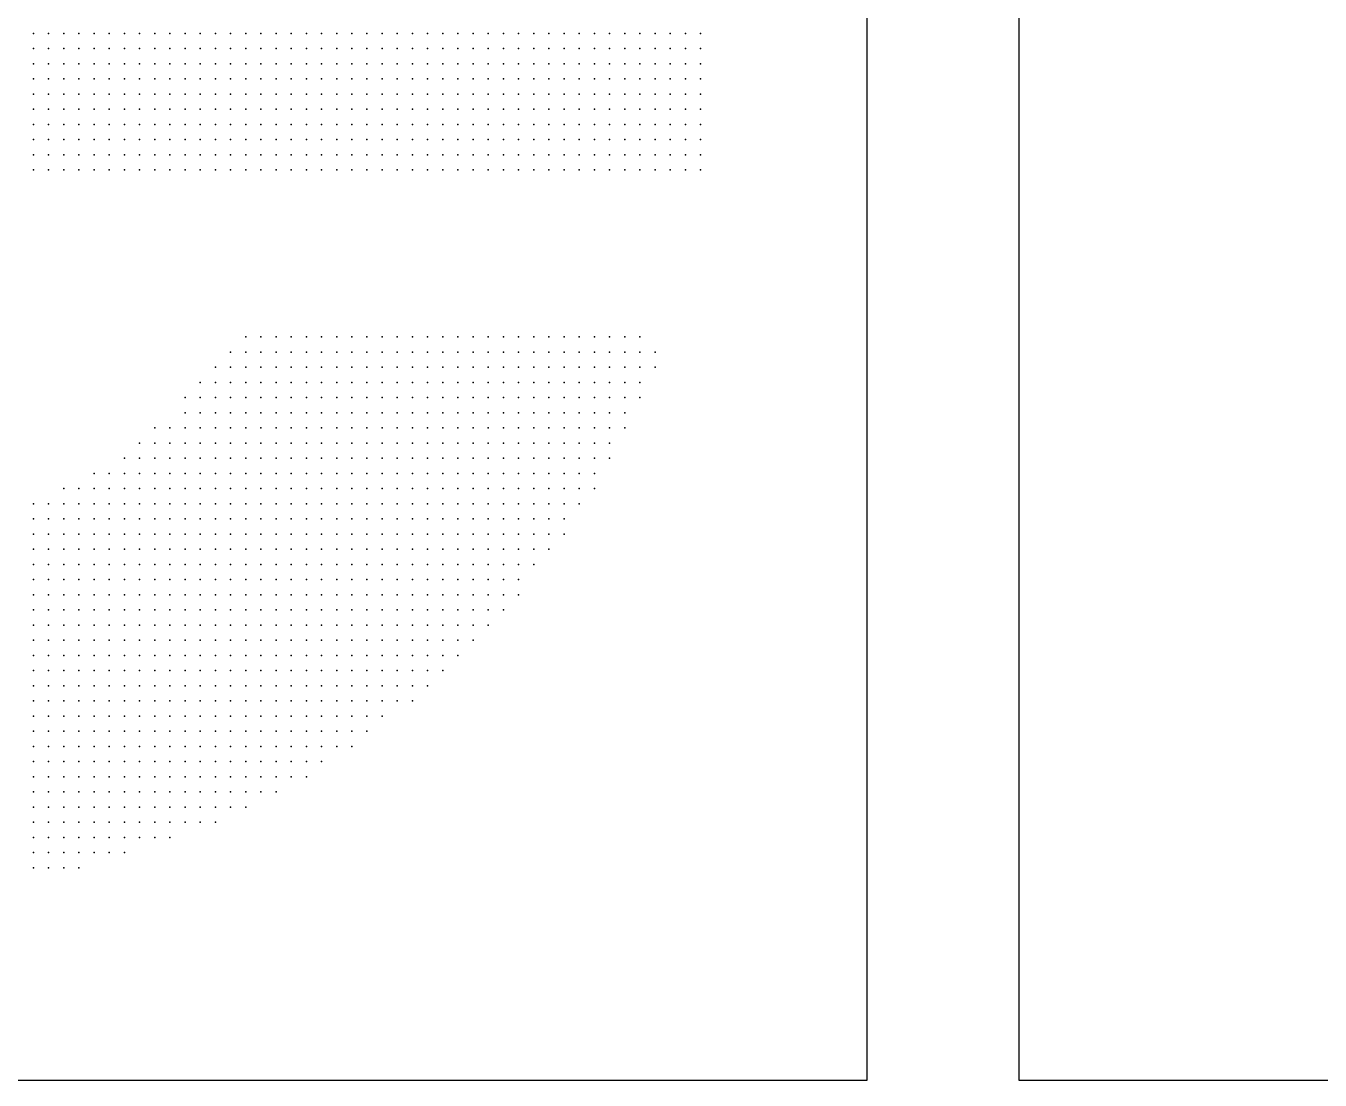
# Model space of a CAD drawing. Header units: millimetres. Extents: x 2848 to 6961, y 1568 to 7914.
# Drawn here: x 3832.8 to 3918.2, y 1580.3 to 1649.8 of the extents above; entities that cross this region are included whole.
import ezdxf

# ---------------------------------------------------------------- set-up
doc = ezdxf.new("R2010")
doc.units = ezdxf.units.MM
doc.header["$PDSIZE"] = -2

msp = doc.modelspace()

# ---------------------------------------------------------------- linework, layer by layer
for points in [[(3748.282, 1580.289), (3888.282, 1580.289), (3888.282, 1720.289), (3748.282, 1720.289)], [(3898.282, 1580.289), (4038.282, 1580.289), (4038.282, 1720.289), (3898.282, 1720.289)]]:
    msp.add_lwpolyline(points, close=True)
at = {"color": 140, "true_color": 0x1fbbec}
for p in [(3833.282, 1649.289), (3834.282, 1649.289), (3835.282, 1649.289), (3836.282, 1649.289), (3837.282, 1649.289), (3838.282, 1649.289), (3839.282, 1649.289), (3840.282, 1649.289), (3841.282, 1649.289), (3842.282, 1649.289), (3843.282, 1649.289), (3844.282, 1649.289), (3845.282, 1649.289), (3846.282, 1649.289), (3847.282, 1649.289), (3848.282, 1649.289), (3849.282, 1649.289), (3850.282, 1649.289), (3851.282, 1649.289), (3852.282, 1649.289), (3853.282, 1649.289), (3854.282, 1649.289), (3855.282, 1649.289), (3856.282, 1649.289), (3857.282, 1649.289), (3858.282, 1649.289), (3859.282, 1649.289), (3860.282, 1649.289), (3861.282, 1649.289), (3862.282, 1649.289), (3863.282, 1649.289), (3864.282, 1649.289), (3865.282, 1649.289), (3866.282, 1649.289), (3867.282, 1649.289), (3868.282, 1649.289), (3869.282, 1649.289), (3870.282, 1649.289), (3871.282, 1649.289), (3872.282, 1649.289), (3873.282, 1649.289), (3874.282, 1649.289), (3875.282, 1649.289), (3876.282, 1649.289), (3877.282, 1649.289), (3833.282, 1648.289), (3834.282, 1648.289), (3835.282, 1648.289), (3836.282, 1648.289), (3837.282, 1648.289), (3838.282, 1648.289), (3839.282, 1648.289), (3840.282, 1648.289), (3841.282, 1648.289), (3842.282, 1648.289), (3843.282, 1648.289), (3844.282, 1648.289), (3845.282, 1648.289), (3846.282, 1648.289), (3847.282, 1648.289), (3848.282, 1648.289), (3849.282, 1648.289), (3850.282, 1648.289), (3851.282, 1648.289), (3852.282, 1648.289), (3853.282, 1648.289), (3854.282, 1648.289), (3855.282, 1648.289), (3856.282, 1648.289), (3857.282, 1648.289), (3858.282, 1648.289), (3859.282, 1648.289), (3860.282, 1648.289), (3861.282, 1648.289), (3862.282, 1648.289), (3863.282, 1648.289), (3864.282, 1648.289), (3865.282, 1648.289), (3866.282, 1648.289), (3867.282, 1648.289), (3868.282, 1648.289), (3869.282, 1648.289), (3870.282, 1648.289), (3871.282, 1648.289), (3872.282, 1648.289), (3873.282, 1648.289), (3874.282, 1648.289), (3875.282, 1648.289), (3876.282, 1648.289), (3877.282, 1648.289), (3833.282, 1647.289), (3834.282, 1647.289), (3835.282, 1647.289), (3836.282, 1647.289), (3837.282, 1647.289), (3838.282, 1647.289), (3839.282, 1647.289), (3840.282, 1647.289), (3841.282, 1647.289), (3842.282, 1647.289), (3843.282, 1647.289), (3844.282, 1647.289), (3845.282, 1647.289), (3846.282, 1647.289), (3847.282, 1647.289), (3848.282, 1647.289), (3849.282, 1647.289), (3850.282, 1647.289), (3851.282, 1647.289), (3852.282, 1647.289), (3853.282, 1647.289), (3854.282, 1647.289), (3855.282, 1647.289), (3856.282, 1647.289), (3857.282, 1647.289), (3858.282, 1647.289), (3859.282, 1647.289), (3860.282, 1647.289), (3861.282, 1647.289), (3862.282, 1647.289), (3863.282, 1647.289), (3864.282, 1647.289), (3865.282, 1647.289), (3866.282, 1647.289), (3867.282, 1647.289), (3868.282, 1647.289), (3869.282, 1647.289), (3870.282, 1647.289), (3871.282, 1647.289), (3872.282, 1647.289), (3873.282, 1647.289), (3874.282, 1647.289), (3875.282, 1647.289), (3876.282, 1647.289), (3877.282, 1647.289), (3833.282, 1646.289), (3834.282, 1646.289), (3835.282, 1646.289), (3836.282, 1646.289), (3837.282, 1646.289), (3838.282, 1646.289), (3839.282, 1646.289), (3840.282, 1646.289), (3841.282, 1646.289), (3842.282, 1646.289), (3843.282, 1646.289), (3844.282, 1646.289), (3845.282, 1646.289), (3846.282, 1646.289), (3847.282, 1646.289), (3848.282, 1646.289), (3849.282, 1646.289), (3850.282, 1646.289), (3851.282, 1646.289), (3852.282, 1646.289), (3853.282, 1646.289), (3854.282, 1646.289), (3855.282, 1646.289), (3856.282, 1646.289), (3857.282, 1646.289), (3858.282, 1646.289), (3859.282, 1646.289), (3860.282, 1646.289), (3861.282, 1646.289), (3862.282, 1646.289), (3863.282, 1646.289), (3864.282, 1646.289), (3865.282, 1646.289), (3866.282, 1646.289), (3867.282, 1646.289), (3868.282, 1646.289), (3869.282, 1646.289), (3870.282, 1646.289), (3871.282, 1646.289), (3872.282, 1646.289), (3873.282, 1646.289), (3874.282, 1646.289), (3875.282, 1646.289), (3876.282, 1646.289), (3877.282, 1646.289), (3833.282, 1645.289), (3834.282, 1645.289), (3835.282, 1645.289), (3836.282, 1645.289), (3837.282, 1645.289), (3838.282, 1645.289), (3839.282, 1645.289), (3840.282, 1645.289), (3841.282, 1645.289), (3842.282, 1645.289), (3843.282, 1645.289), (3844.282, 1645.289), (3845.282, 1645.289), (3846.282, 1645.289), (3847.282, 1645.289), (3848.282, 1645.289), (3849.282, 1645.289), (3850.282, 1645.289), (3851.282, 1645.289), (3852.282, 1645.289), (3853.282, 1645.289), (3854.282, 1645.289), (3855.282, 1645.289), (3856.282, 1645.289), (3857.282, 1645.289), (3858.282, 1645.289), (3859.282, 1645.289), (3860.282, 1645.289), (3861.282, 1645.289), (3862.282, 1645.289), (3863.282, 1645.289), (3864.282, 1645.289), (3865.282, 1645.289), (3866.282, 1645.289), (3867.282, 1645.289), (3868.282, 1645.289), (3869.282, 1645.289), (3870.282, 1645.289), (3871.282, 1645.289), (3872.282, 1645.289), (3873.282, 1645.289), (3874.282, 1645.289), (3875.282, 1645.289), (3876.282, 1645.289), (3877.282, 1645.289), (3833.282, 1644.289), (3834.282, 1644.289), (3835.282, 1644.289), (3836.282, 1644.289), (3837.282, 1644.289), (3838.282, 1644.289), (3839.282, 1644.289), (3840.282, 1644.289), (3841.282, 1644.289), (3842.282, 1644.289), (3843.282, 1644.289), (3844.282, 1644.289), (3845.282, 1644.289), (3846.282, 1644.289), (3847.282, 1644.289), (3848.282, 1644.289), (3849.282, 1644.289), (3850.282, 1644.289), (3851.282, 1644.289), (3852.282, 1644.289), (3853.282, 1644.289), (3854.282, 1644.289), (3855.282, 1644.289), (3856.282, 1644.289), (3857.282, 1644.289), (3858.282, 1644.289), (3859.282, 1644.289), (3860.282, 1644.289), (3861.282, 1644.289), (3862.282, 1644.289), (3863.282, 1644.289), (3864.282, 1644.289), (3865.282, 1644.289), (3866.282, 1644.289), (3867.282, 1644.289), (3868.282, 1644.289), (3869.282, 1644.289), (3870.282, 1644.289), (3871.282, 1644.289), (3872.282, 1644.289), (3873.282, 1644.289), (3874.282, 1644.289), (3875.282, 1644.289), (3876.282, 1644.289), (3877.282, 1644.289), (3833.282, 1643.289), (3834.282, 1643.289), (3835.282, 1643.289), (3836.282, 1643.289), (3837.282, 1643.289), (3838.282, 1643.289), (3839.282, 1643.289), (3840.282, 1643.289), (3841.282, 1643.289), (3842.282, 1643.289), (3843.282, 1643.289), (3844.282, 1643.289), (3845.282, 1643.289), (3846.282, 1643.289), (3847.282, 1643.289), (3848.282, 1643.289), (3849.282, 1643.289), (3850.282, 1643.289), (3851.282, 1643.289), (3852.282, 1643.289), (3853.282, 1643.289), (3854.282, 1643.289), (3855.282, 1643.289), (3856.282, 1643.289), (3857.282, 1643.289), (3858.282, 1643.289), (3859.282, 1643.289), (3860.282, 1643.289), (3861.282, 1643.289), (3862.282, 1643.289), (3863.282, 1643.289), (3864.282, 1643.289), (3865.282, 1643.289), (3866.282, 1643.289), (3867.282, 1643.289), (3868.282, 1643.289), (3869.282, 1643.289), (3870.282, 1643.289), (3871.282, 1643.289), (3872.282, 1643.289), (3873.282, 1643.289), (3874.282, 1643.289), (3875.282, 1643.289), (3876.282, 1643.289), (3877.282, 1643.289), (3833.282, 1642.289), (3834.282, 1642.289), (3835.282, 1642.289), (3836.282, 1642.289), (3837.282, 1642.289), (3838.282, 1642.289), (3839.282, 1642.289), (3840.282, 1642.289), (3841.282, 1642.289), (3842.282, 1642.289), (3843.282, 1642.289), (3844.282, 1642.289), (3845.282, 1642.289), (3846.282, 1642.289), (3847.282, 1642.289), (3848.282, 1642.289), (3849.282, 1642.289), (3850.282, 1642.289), (3851.282, 1642.289), (3852.282, 1642.289), (3853.282, 1642.289), (3854.282, 1642.289), (3855.282, 1642.289), (3856.282, 1642.289), (3857.282, 1642.289), (3858.282, 1642.289), (3859.282, 1642.289), (3860.282, 1642.289), (3861.282, 1642.289), (3862.282, 1642.289), (3863.282, 1642.289), (3864.282, 1642.289), (3865.282, 1642.289), (3866.282, 1642.289), (3867.282, 1642.289), (3868.282, 1642.289), (3869.282, 1642.289), (3870.282, 1642.289), (3871.282, 1642.289), (3872.282, 1642.289), (3873.282, 1642.289), (3874.282, 1642.289), (3875.282, 1642.289), (3876.282, 1642.289), (3877.282, 1642.289), (3833.282, 1641.289), (3834.282, 1641.289), (3835.282, 1641.289), (3836.282, 1641.289), (3837.282, 1641.289), (3838.282, 1641.289), (3839.282, 1641.289), (3840.282, 1641.289), (3841.282, 1641.289), (3842.282, 1641.289), (3843.282, 1641.289), (3844.282, 1641.289), (3845.282, 1641.289), (3846.282, 1641.289), (3847.282, 1641.289), (3848.282, 1641.289), (3849.282, 1641.289), (3850.282, 1641.289), (3851.282, 1641.289), (3852.282, 1641.289), (3853.282, 1641.289), (3854.282, 1641.289), (3855.282, 1641.289), (3856.282, 1641.289), (3857.282, 1641.289), (3858.282, 1641.289), (3859.282, 1641.289), (3860.282, 1641.289), (3861.282, 1641.289), (3862.282, 1641.289), (3863.282, 1641.289), (3864.282, 1641.289), (3865.282, 1641.289), (3866.282, 1641.289), (3867.282, 1641.289), (3868.282, 1641.289), (3869.282, 1641.289), (3870.282, 1641.289), (3871.282, 1641.289), (3872.282, 1641.289), (3873.282, 1641.289), (3874.282, 1641.289), (3875.282, 1641.289), (3876.282, 1641.289), (3877.282, 1641.289), (3833.282, 1640.289), (3834.282, 1640.289), (3835.282, 1640.289), (3836.282, 1640.289), (3837.282, 1640.289), (3838.282, 1640.289), (3839.282, 1640.289), (3840.282, 1640.289), (3841.282, 1640.289), (3842.282, 1640.289), (3843.282, 1640.289), (3844.282, 1640.289), (3845.282, 1640.289), (3846.282, 1640.289), (3847.282, 1640.289), (3848.282, 1640.289), (3849.282, 1640.289), (3850.282, 1640.289), (3851.282, 1640.289), (3852.282, 1640.289), (3853.282, 1640.289), (3854.282, 1640.289), (3855.282, 1640.289), (3856.282, 1640.289), (3857.282, 1640.289), (3858.282, 1640.289), (3859.282, 1640.289), (3860.282, 1640.289), (3861.282, 1640.289), (3862.282, 1640.289), (3863.282, 1640.289), (3864.282, 1640.289), (3865.282, 1640.289), (3866.282, 1640.289), (3867.282, 1640.289), (3868.282, 1640.289), (3869.282, 1640.289), (3870.282, 1640.289), (3871.282, 1640.289), (3872.282, 1640.289), (3873.282, 1640.289), (3874.282, 1640.289), (3875.282, 1640.289), (3876.282, 1640.289), (3877.282, 1640.289), (3847.282, 1629.289), (3848.282, 1629.289), (3849.282, 1629.289), (3850.282, 1629.289), (3851.282, 1629.289), (3852.282, 1629.289), (3853.282, 1629.289), (3854.282, 1629.289), (3855.282, 1629.289), (3856.282, 1629.289), (3857.282, 1629.289), (3858.282, 1629.289), (3859.282, 1629.289), (3860.282, 1629.289), (3861.282, 1629.289), (3862.282, 1629.289), (3863.282, 1629.289), (3864.282, 1629.289), (3865.282, 1629.289), (3866.282, 1629.289), (3867.282, 1629.289), (3868.282, 1629.289), (3869.282, 1629.289), (3870.282, 1629.289), (3871.282, 1629.289), (3872.282, 1629.289), (3873.282, 1629.289), (3846.282, 1628.289), (3847.282, 1628.289), (3848.282, 1628.289), (3849.282, 1628.289), (3850.282, 1628.289), (3851.282, 1628.289), (3852.282, 1628.289), (3853.282, 1628.289), (3854.282, 1628.289), (3855.282, 1628.289), (3856.282, 1628.289), (3857.282, 1628.289), (3858.282, 1628.289), (3859.282, 1628.289), (3860.282, 1628.289), (3861.282, 1628.289), (3862.282, 1628.289), (3863.282, 1628.289), (3864.282, 1628.289), (3865.282, 1628.289), (3866.282, 1628.289), (3867.282, 1628.289), (3868.282, 1628.289), (3869.282, 1628.289), (3870.282, 1628.289), (3871.282, 1628.289), (3872.282, 1628.289), (3873.282, 1628.289), (3874.282, 1628.289), (3845.282, 1627.289), (3846.282, 1627.289), (3847.282, 1627.289), (3848.282, 1627.289), (3849.282, 1627.289), (3850.282, 1627.289), (3851.282, 1627.289), (3852.282, 1627.289), (3853.282, 1627.289), (3854.282, 1627.289), (3855.282, 1627.289), (3856.282, 1627.289), (3857.282, 1627.289), (3858.282, 1627.289), (3859.282, 1627.289), (3860.282, 1627.289), (3861.282, 1627.289), (3862.282, 1627.289), (3863.282, 1627.289), (3864.282, 1627.289), (3865.282, 1627.289), (3866.282, 1627.289), (3867.282, 1627.289), (3868.282, 1627.289), (3869.282, 1627.289), (3870.282, 1627.289), (3871.282, 1627.289), (3872.282, 1627.289), (3873.282, 1627.289), (3874.282, 1627.289), (3844.282, 1626.289), (3845.282, 1626.289), (3846.282, 1626.289), (3847.282, 1626.289), (3848.282, 1626.289), (3849.282, 1626.289), (3850.282, 1626.289), (3851.282, 1626.289), (3852.282, 1626.289), (3853.282, 1626.289), (3854.282, 1626.289), (3855.282, 1626.289), (3856.282, 1626.289), (3857.282, 1626.289), (3858.282, 1626.289), (3859.282, 1626.289), (3860.282, 1626.289), (3861.282, 1626.289), (3862.282, 1626.289), (3863.282, 1626.289), (3864.282, 1626.289), (3865.282, 1626.289), (3866.282, 1626.289), (3867.282, 1626.289), (3868.282, 1626.289), (3869.282, 1626.289), (3870.282, 1626.289), (3871.282, 1626.289), (3872.282, 1626.289), (3873.282, 1626.289), (3843.282, 1625.289), (3844.282, 1625.289), (3845.282, 1625.289), (3846.282, 1625.289), (3847.282, 1625.289), (3848.282, 1625.289), (3849.282, 1625.289), (3850.282, 1625.289), (3851.282, 1625.289), (3852.282, 1625.289), (3853.282, 1625.289), (3854.282, 1625.289), (3855.282, 1625.289), (3856.282, 1625.289), (3857.282, 1625.289), (3858.282, 1625.289), (3859.282, 1625.289), (3860.282, 1625.289), (3861.282, 1625.289), (3862.282, 1625.289), (3863.282, 1625.289), (3864.282, 1625.289), (3865.282, 1625.289), (3866.282, 1625.289), (3867.282, 1625.289), (3868.282, 1625.289), (3869.282, 1625.289), (3870.282, 1625.289), (3871.282, 1625.289), (3872.282, 1625.289), (3873.282, 1625.289), (3843.282, 1624.289), (3844.282, 1624.289), (3845.282, 1624.289), (3846.282, 1624.289), (3847.282, 1624.289), (3848.282, 1624.289), (3849.282, 1624.289), (3850.282, 1624.289), (3851.282, 1624.289), (3852.282, 1624.289), (3853.282, 1624.289), (3854.282, 1624.289), (3855.282, 1624.289), (3856.282, 1624.289), (3857.282, 1624.289), (3858.282, 1624.289), (3859.282, 1624.289), (3860.282, 1624.289), (3861.282, 1624.289), (3862.282, 1624.289), (3863.282, 1624.289), (3864.282, 1624.289), (3865.282, 1624.289), (3866.282, 1624.289), (3867.282, 1624.289), (3868.282, 1624.289), (3869.282, 1624.289), (3870.282, 1624.289), (3871.282, 1624.289), (3872.282, 1624.289), (3841.282, 1623.289), (3842.282, 1623.289), (3843.282, 1623.289), (3844.282, 1623.289), (3845.282, 1623.289), (3846.282, 1623.289), (3847.282, 1623.289), (3848.282, 1623.289), (3849.282, 1623.289), (3850.282, 1623.289), (3851.282, 1623.289), (3852.282, 1623.289), (3853.282, 1623.289), (3854.282, 1623.289), (3855.282, 1623.289), (3856.282, 1623.289), (3857.282, 1623.289), (3858.282, 1623.289), (3859.282, 1623.289), (3860.282, 1623.289), (3861.282, 1623.289), (3862.282, 1623.289), (3863.282, 1623.289), (3864.282, 1623.289), (3865.282, 1623.289), (3866.282, 1623.289), (3867.282, 1623.289), (3868.282, 1623.289), (3869.282, 1623.289), (3870.282, 1623.289), (3871.282, 1623.289), (3872.282, 1623.289), (3840.282, 1622.289), (3841.282, 1622.289), (3842.282, 1622.289), (3843.282, 1622.289), (3844.282, 1622.289), (3845.282, 1622.289), (3846.282, 1622.289), (3847.282, 1622.289), (3848.282, 1622.289), (3849.282, 1622.289), (3850.282, 1622.289), (3851.282, 1622.289), (3852.282, 1622.289), (3853.282, 1622.289), (3854.282, 1622.289), (3855.282, 1622.289), (3856.282, 1622.289), (3857.282, 1622.289), (3858.282, 1622.289), (3859.282, 1622.289), (3860.282, 1622.289), (3861.282, 1622.289), (3862.282, 1622.289), (3863.282, 1622.289), (3864.282, 1622.289), (3865.282, 1622.289), (3866.282, 1622.289), (3867.282, 1622.289), (3868.282, 1622.289), (3869.282, 1622.289), (3870.282, 1622.289), (3871.282, 1622.289), (3839.282, 1621.289), (3840.282, 1621.289), (3841.282, 1621.289), (3842.282, 1621.289), (3843.282, 1621.289), (3844.282, 1621.289), (3845.282, 1621.289), (3846.282, 1621.289), (3847.282, 1621.289), (3848.282, 1621.289), (3849.282, 1621.289), (3850.282, 1621.289), (3851.282, 1621.289), (3852.282, 1621.289), (3853.282, 1621.289), (3854.282, 1621.289), (3855.282, 1621.289), (3856.282, 1621.289), (3857.282, 1621.289), (3858.282, 1621.289), (3859.282, 1621.289), (3860.282, 1621.289), (3861.282, 1621.289), (3862.282, 1621.289), (3863.282, 1621.289), (3864.282, 1621.289), (3865.282, 1621.289), (3866.282, 1621.289), (3867.282, 1621.289), (3868.282, 1621.289), (3869.282, 1621.289), (3870.282, 1621.289), (3871.282, 1621.289), (3837.282, 1620.289), (3838.282, 1620.289), (3839.282, 1620.289), (3840.282, 1620.289), (3841.282, 1620.289), (3842.282, 1620.289), (3843.282, 1620.289), (3844.282, 1620.289), (3845.282, 1620.289), (3846.282, 1620.289), (3847.282, 1620.289), (3848.282, 1620.289), (3849.282, 1620.289), (3850.282, 1620.289), (3851.282, 1620.289), (3852.282, 1620.289), (3853.282, 1620.289), (3854.282, 1620.289), (3855.282, 1620.289), (3856.282, 1620.289), (3857.282, 1620.289), (3858.282, 1620.289), (3859.282, 1620.289), (3860.282, 1620.289), (3861.282, 1620.289), (3862.282, 1620.289), (3863.282, 1620.289), (3864.282, 1620.289), (3865.282, 1620.289), (3866.282, 1620.289), (3867.282, 1620.289), (3868.282, 1620.289), (3869.282, 1620.289), (3870.282, 1620.289), (3835.282, 1619.289), (3836.282, 1619.289), (3837.282, 1619.289), (3838.282, 1619.289), (3839.282, 1619.289), (3840.282, 1619.289), (3841.282, 1619.289), (3842.282, 1619.289), (3843.282, 1619.289), (3844.282, 1619.289), (3845.282, 1619.289), (3846.282, 1619.289), (3847.282, 1619.289), (3848.282, 1619.289), (3849.282, 1619.289), (3850.282, 1619.289), (3851.282, 1619.289), (3852.282, 1619.289), (3853.282, 1619.289), (3854.282, 1619.289), (3855.282, 1619.289), (3856.282, 1619.289), (3857.282, 1619.289), (3858.282, 1619.289), (3859.282, 1619.289), (3860.282, 1619.289), (3861.282, 1619.289), (3862.282, 1619.289), (3863.282, 1619.289), (3864.282, 1619.289), (3865.282, 1619.289), (3866.282, 1619.289), (3867.282, 1619.289), (3868.282, 1619.289), (3869.282, 1619.289), (3870.282, 1619.289), (3833.282, 1618.289), (3834.282, 1618.289), (3835.282, 1618.289), (3836.282, 1618.289), (3837.282, 1618.289), (3838.282, 1618.289), (3839.282, 1618.289), (3840.282, 1618.289), (3841.282, 1618.289), (3842.282, 1618.289), (3843.282, 1618.289), (3844.282, 1618.289), (3845.282, 1618.289), (3846.282, 1618.289), (3847.282, 1618.289), (3848.282, 1618.289), (3849.282, 1618.289), (3850.282, 1618.289), (3851.282, 1618.289), (3852.282, 1618.289), (3853.282, 1618.289), (3854.282, 1618.289), (3855.282, 1618.289), (3856.282, 1618.289), (3857.282, 1618.289), (3858.282, 1618.289), (3859.282, 1618.289), (3860.282, 1618.289), (3861.282, 1618.289), (3862.282, 1618.289), (3863.282, 1618.289), (3864.282, 1618.289), (3865.282, 1618.289), (3866.282, 1618.289), (3867.282, 1618.289), (3868.282, 1618.289), (3869.282, 1618.289), (3833.282, 1617.289), (3834.282, 1617.289), (3835.282, 1617.289), (3836.282, 1617.289), (3837.282, 1617.289), (3838.282, 1617.289), (3839.282, 1617.289), (3840.282, 1617.289), (3841.282, 1617.289), (3842.282, 1617.289), (3843.282, 1617.289), (3844.282, 1617.289), (3845.282, 1617.289), (3846.282, 1617.289), (3847.282, 1617.289), (3848.282, 1617.289), (3849.282, 1617.289), (3850.282, 1617.289), (3851.282, 1617.289), (3852.282, 1617.289), (3853.282, 1617.289), (3854.282, 1617.289), (3855.282, 1617.289), (3856.282, 1617.289), (3857.282, 1617.289), (3858.282, 1617.289), (3859.282, 1617.289), (3860.282, 1617.289), (3861.282, 1617.289), (3862.282, 1617.289), (3863.282, 1617.289), (3864.282, 1617.289), (3865.282, 1617.289), (3866.282, 1617.289), (3867.282, 1617.289), (3868.282, 1617.289), (3833.282, 1616.289), (3834.282, 1616.289), (3835.282, 1616.289), (3836.282, 1616.289), (3837.282, 1616.289), (3838.282, 1616.289), (3839.282, 1616.289), (3840.282, 1616.289), (3841.282, 1616.289), (3842.282, 1616.289), (3843.282, 1616.289), (3844.282, 1616.289), (3845.282, 1616.289), (3846.282, 1616.289), (3847.282, 1616.289), (3848.282, 1616.289), (3849.282, 1616.289), (3850.282, 1616.289), (3851.282, 1616.289), (3852.282, 1616.289), (3853.282, 1616.289), (3854.282, 1616.289), (3855.282, 1616.289), (3856.282, 1616.289), (3857.282, 1616.289), (3858.282, 1616.289), (3859.282, 1616.289), (3860.282, 1616.289), (3861.282, 1616.289), (3862.282, 1616.289), (3863.282, 1616.289), (3864.282, 1616.289), (3865.282, 1616.289), (3866.282, 1616.289), (3867.282, 1616.289), (3868.282, 1616.289), (3833.282, 1615.289), (3834.282, 1615.289), (3835.282, 1615.289), (3836.282, 1615.289), (3837.282, 1615.289), (3838.282, 1615.289), (3839.282, 1615.289), (3840.282, 1615.289), (3841.282, 1615.289), (3842.282, 1615.289), (3843.282, 1615.289), (3844.282, 1615.289), (3845.282, 1615.289), (3846.282, 1615.289), (3847.282, 1615.289), (3848.282, 1615.289), (3849.282, 1615.289), (3850.282, 1615.289), (3851.282, 1615.289), (3852.282, 1615.289), (3853.282, 1615.289), (3854.282, 1615.289), (3855.282, 1615.289), (3856.282, 1615.289), (3857.282, 1615.289), (3858.282, 1615.289), (3859.282, 1615.289), (3860.282, 1615.289), (3861.282, 1615.289), (3862.282, 1615.289), (3863.282, 1615.289), (3864.282, 1615.289), (3865.282, 1615.289), (3866.282, 1615.289), (3867.282, 1615.289), (3833.282, 1614.289), (3834.282, 1614.289), (3835.282, 1614.289), (3836.282, 1614.289), (3837.282, 1614.289), (3838.282, 1614.289), (3839.282, 1614.289), (3840.282, 1614.289), (3841.282, 1614.289), (3842.282, 1614.289), (3843.282, 1614.289), (3844.282, 1614.289), (3845.282, 1614.289), (3846.282, 1614.289), (3847.282, 1614.289), (3848.282, 1614.289), (3849.282, 1614.289), (3850.282, 1614.289), (3851.282, 1614.289), (3852.282, 1614.289), (3853.282, 1614.289), (3854.282, 1614.289), (3855.282, 1614.289), (3856.282, 1614.289), (3857.282, 1614.289), (3858.282, 1614.289), (3859.282, 1614.289), (3860.282, 1614.289), (3861.282, 1614.289), (3862.282, 1614.289), (3863.282, 1614.289), (3864.282, 1614.289), (3865.282, 1614.289), (3866.282, 1614.289), (3833.282, 1613.289), (3834.282, 1613.289), (3835.282, 1613.289), (3836.282, 1613.289), (3837.282, 1613.289), (3838.282, 1613.289), (3839.282, 1613.289), (3840.282, 1613.289), (3841.282, 1613.289), (3842.282, 1613.289), (3843.282, 1613.289), (3844.282, 1613.289), (3845.282, 1613.289), (3846.282, 1613.289), (3847.282, 1613.289), (3848.282, 1613.289), (3849.282, 1613.289), (3850.282, 1613.289), (3851.282, 1613.289), (3852.282, 1613.289), (3853.282, 1613.289), (3854.282, 1613.289), (3855.282, 1613.289), (3856.282, 1613.289), (3857.282, 1613.289), (3858.282, 1613.289), (3859.282, 1613.289), (3860.282, 1613.289), (3861.282, 1613.289), (3862.282, 1613.289), (3863.282, 1613.289), (3864.282, 1613.289), (3865.282, 1613.289), (3833.282, 1612.289), (3834.282, 1612.289), (3835.282, 1612.289), (3836.282, 1612.289), (3837.282, 1612.289), (3838.282, 1612.289), (3839.282, 1612.289), (3840.282, 1612.289), (3841.282, 1612.289), (3842.282, 1612.289), (3843.282, 1612.289), (3844.282, 1612.289), (3845.282, 1612.289), (3846.282, 1612.289), (3847.282, 1612.289), (3848.282, 1612.289), (3849.282, 1612.289), (3850.282, 1612.289), (3851.282, 1612.289), (3852.282, 1612.289), (3853.282, 1612.289), (3854.282, 1612.289), (3855.282, 1612.289), (3856.282, 1612.289), (3857.282, 1612.289), (3858.282, 1612.289), (3859.282, 1612.289), (3860.282, 1612.289), (3861.282, 1612.289), (3862.282, 1612.289), (3863.282, 1612.289), (3864.282, 1612.289), (3865.282, 1612.289), (3833.282, 1611.289), (3834.282, 1611.289), (3835.282, 1611.289), (3836.282, 1611.289), (3837.282, 1611.289), (3838.282, 1611.289), (3839.282, 1611.289), (3840.282, 1611.289), (3841.282, 1611.289), (3842.282, 1611.289), (3843.282, 1611.289), (3844.282, 1611.289), (3845.282, 1611.289), (3846.282, 1611.289), (3847.282, 1611.289), (3848.282, 1611.289), (3849.282, 1611.289), (3850.282, 1611.289), (3851.282, 1611.289), (3852.282, 1611.289), (3853.282, 1611.289), (3854.282, 1611.289), (3855.282, 1611.289), (3856.282, 1611.289), (3857.282, 1611.289), (3858.282, 1611.289), (3859.282, 1611.289), (3860.282, 1611.289), (3861.282, 1611.289), (3862.282, 1611.289), (3863.282, 1611.289), (3864.282, 1611.289), (3833.282, 1610.289), (3834.282, 1610.289), (3835.282, 1610.289), (3836.282, 1610.289), (3837.282, 1610.289), (3838.282, 1610.289), (3839.282, 1610.289), (3840.282, 1610.289), (3841.282, 1610.289), (3842.282, 1610.289), (3843.282, 1610.289), (3844.282, 1610.289), (3845.282, 1610.289), (3846.282, 1610.289), (3847.282, 1610.289), (3848.282, 1610.289), (3849.282, 1610.289), (3850.282, 1610.289), (3851.282, 1610.289), (3852.282, 1610.289), (3853.282, 1610.289), (3854.282, 1610.289), (3855.282, 1610.289), (3856.282, 1610.289), (3857.282, 1610.289), (3858.282, 1610.289), (3859.282, 1610.289), (3860.282, 1610.289), (3861.282, 1610.289), (3862.282, 1610.289), (3863.282, 1610.289), (3833.282, 1609.289), (3834.282, 1609.289), (3835.282, 1609.289), (3836.282, 1609.289), (3837.282, 1609.289), (3838.282, 1609.289), (3839.282, 1609.289), (3840.282, 1609.289), (3841.282, 1609.289), (3842.282, 1609.289), (3843.282, 1609.289), (3844.282, 1609.289), (3845.282, 1609.289), (3846.282, 1609.289), (3847.282, 1609.289), (3848.282, 1609.289), (3849.282, 1609.289), (3850.282, 1609.289), (3851.282, 1609.289), (3852.282, 1609.289), (3853.282, 1609.289), (3854.282, 1609.289), (3855.282, 1609.289), (3856.282, 1609.289), (3857.282, 1609.289), (3858.282, 1609.289), (3859.282, 1609.289), (3860.282, 1609.289), (3861.282, 1609.289), (3862.282, 1609.289), (3833.282, 1608.289), (3834.282, 1608.289), (3835.282, 1608.289), (3836.282, 1608.289), (3837.282, 1608.289), (3838.282, 1608.289), (3839.282, 1608.289), (3840.282, 1608.289), (3841.282, 1608.289), (3842.282, 1608.289), (3843.282, 1608.289), (3844.282, 1608.289), (3845.282, 1608.289), (3846.282, 1608.289), (3847.282, 1608.289), (3848.282, 1608.289), (3849.282, 1608.289), (3850.282, 1608.289), (3851.282, 1608.289), (3852.282, 1608.289), (3853.282, 1608.289), (3854.282, 1608.289), (3855.282, 1608.289), (3856.282, 1608.289), (3857.282, 1608.289), (3858.282, 1608.289), (3859.282, 1608.289), (3860.282, 1608.289), (3861.282, 1608.289), (3833.282, 1607.289), (3834.282, 1607.289), (3835.282, 1607.289), (3836.282, 1607.289), (3837.282, 1607.289), (3838.282, 1607.289), (3839.282, 1607.289), (3840.282, 1607.289), (3841.282, 1607.289), (3842.282, 1607.289), (3843.282, 1607.289), (3844.282, 1607.289), (3845.282, 1607.289), (3846.282, 1607.289), (3847.282, 1607.289), (3848.282, 1607.289), (3849.282, 1607.289), (3850.282, 1607.289), (3851.282, 1607.289), (3852.282, 1607.289), (3853.282, 1607.289), (3854.282, 1607.289), (3855.282, 1607.289), (3856.282, 1607.289), (3857.282, 1607.289), (3858.282, 1607.289), (3859.282, 1607.289), (3860.282, 1607.289), (3833.282, 1606.289), (3834.282, 1606.289), (3835.282, 1606.289), (3836.282, 1606.289), (3837.282, 1606.289), (3838.282, 1606.289), (3839.282, 1606.289), (3840.282, 1606.289), (3841.282, 1606.289), (3842.282, 1606.289), (3843.282, 1606.289), (3844.282, 1606.289), (3845.282, 1606.289), (3846.282, 1606.289), (3847.282, 1606.289), (3848.282, 1606.289), (3849.282, 1606.289), (3850.282, 1606.289), (3851.282, 1606.289), (3852.282, 1606.289), (3853.282, 1606.289), (3854.282, 1606.289), (3855.282, 1606.289), (3856.282, 1606.289), (3857.282, 1606.289), (3858.282, 1606.289), (3859.282, 1606.289), (3833.282, 1605.289), (3834.282, 1605.289), (3835.282, 1605.289), (3836.282, 1605.289), (3837.282, 1605.289), (3838.282, 1605.289), (3839.282, 1605.289), (3840.282, 1605.289), (3841.282, 1605.289), (3842.282, 1605.289), (3843.282, 1605.289), (3844.282, 1605.289), (3845.282, 1605.289), (3846.282, 1605.289), (3847.282, 1605.289), (3848.282, 1605.289), (3849.282, 1605.289), (3850.282, 1605.289), (3851.282, 1605.289), (3852.282, 1605.289), (3853.282, 1605.289), (3854.282, 1605.289), (3855.282, 1605.289), (3856.282, 1605.289), (3857.282, 1605.289), (3858.282, 1605.289), (3833.282, 1604.289), (3834.282, 1604.289), (3835.282, 1604.289), (3836.282, 1604.289), (3837.282, 1604.289), (3838.282, 1604.289), (3839.282, 1604.289), (3840.282, 1604.289), (3841.282, 1604.289), (3842.282, 1604.289), (3843.282, 1604.289), (3844.282, 1604.289), (3845.282, 1604.289), (3846.282, 1604.289), (3847.282, 1604.289), (3848.282, 1604.289), (3849.282, 1604.289), (3850.282, 1604.289), (3851.282, 1604.289), (3852.282, 1604.289), (3853.282, 1604.289), (3854.282, 1604.289), (3855.282, 1604.289), (3856.282, 1604.289), (3833.282, 1603.289), (3834.282, 1603.289), (3835.282, 1603.289), (3836.282, 1603.289), (3837.282, 1603.289), (3838.282, 1603.289), (3839.282, 1603.289), (3840.282, 1603.289), (3841.282, 1603.289), (3842.282, 1603.289), (3843.282, 1603.289), (3844.282, 1603.289), (3845.282, 1603.289), (3846.282, 1603.289), (3847.282, 1603.289), (3848.282, 1603.289), (3849.282, 1603.289), (3850.282, 1603.289), (3851.282, 1603.289), (3852.282, 1603.289), (3853.282, 1603.289), (3854.282, 1603.289), (3855.282, 1603.289), (3833.282, 1602.289), (3834.282, 1602.289), (3835.282, 1602.289), (3836.282, 1602.289), (3837.282, 1602.289), (3838.282, 1602.289), (3839.282, 1602.289), (3840.282, 1602.289), (3841.282, 1602.289), (3842.282, 1602.289), (3843.282, 1602.289), (3844.282, 1602.289), (3845.282, 1602.289), (3846.282, 1602.289), (3847.282, 1602.289), (3848.282, 1602.289), (3849.282, 1602.289), (3850.282, 1602.289), (3851.282, 1602.289), (3852.282, 1602.289), (3853.282, 1602.289), (3854.282, 1602.289), (3833.282, 1601.289), (3834.282, 1601.289), (3835.282, 1601.289), (3836.282, 1601.289), (3837.282, 1601.289), (3838.282, 1601.289), (3839.282, 1601.289), (3840.282, 1601.289), (3841.282, 1601.289), (3842.282, 1601.289), (3843.282, 1601.289), (3844.282, 1601.289), (3845.282, 1601.289), (3846.282, 1601.289), (3847.282, 1601.289), (3848.282, 1601.289), (3849.282, 1601.289), (3850.282, 1601.289), (3851.282, 1601.289), (3852.282, 1601.289), (3833.282, 1600.289), (3834.282, 1600.289), (3835.282, 1600.289), (3836.282, 1600.289), (3837.282, 1600.289), (3838.282, 1600.289), (3839.282, 1600.289), (3840.282, 1600.289), (3841.282, 1600.289), (3842.282, 1600.289), (3843.282, 1600.289), (3844.282, 1600.289), (3845.282, 1600.289), (3846.282, 1600.289), (3847.282, 1600.289), (3848.282, 1600.289), (3849.282, 1600.289), (3850.282, 1600.289), (3851.282, 1600.289), (3833.282, 1599.289), (3834.282, 1599.289), (3835.282, 1599.289), (3836.282, 1599.289), (3837.282, 1599.289), (3838.282, 1599.289), (3839.282, 1599.289), (3840.282, 1599.289), (3841.282, 1599.289), (3842.282, 1599.289), (3843.282, 1599.289), (3844.282, 1599.289), (3845.282, 1599.289), (3846.282, 1599.289), (3847.282, 1599.289), (3848.282, 1599.289), (3849.282, 1599.289), (3833.282, 1598.289), (3834.282, 1598.289), (3835.282, 1598.289), (3836.282, 1598.289), (3837.282, 1598.289), (3838.282, 1598.289), (3839.282, 1598.289), (3840.282, 1598.289), (3841.282, 1598.289), (3842.282, 1598.289), (3843.282, 1598.289), (3844.282, 1598.289), (3845.282, 1598.289), (3846.282, 1598.289), (3847.282, 1598.289), (3833.282, 1597.289), (3834.282, 1597.289), (3835.282, 1597.289), (3836.282, 1597.289), (3837.282, 1597.289), (3838.282, 1597.289), (3839.282, 1597.289), (3840.282, 1597.289), (3841.282, 1597.289), (3842.282, 1597.289), (3843.282, 1597.289), (3844.282, 1597.289), (3845.282, 1597.289), (3833.282, 1596.289), (3834.282, 1596.289), (3835.282, 1596.289), (3836.282, 1596.289), (3837.282, 1596.289), (3838.282, 1596.289), (3839.282, 1596.289), (3840.282, 1596.289), (3841.282, 1596.289), (3842.282, 1596.289), (3833.282, 1595.289), (3834.282, 1595.289), (3835.282, 1595.289), (3836.282, 1595.289), (3837.282, 1595.289), (3838.282, 1595.289), (3839.282, 1595.289), (3833.282, 1594.289), (3834.282, 1594.289), (3835.282, 1594.289), (3836.282, 1594.289)]:
    msp.add_point(p, dxfattribs=at)

doc.saveas('drawing.dxf')
